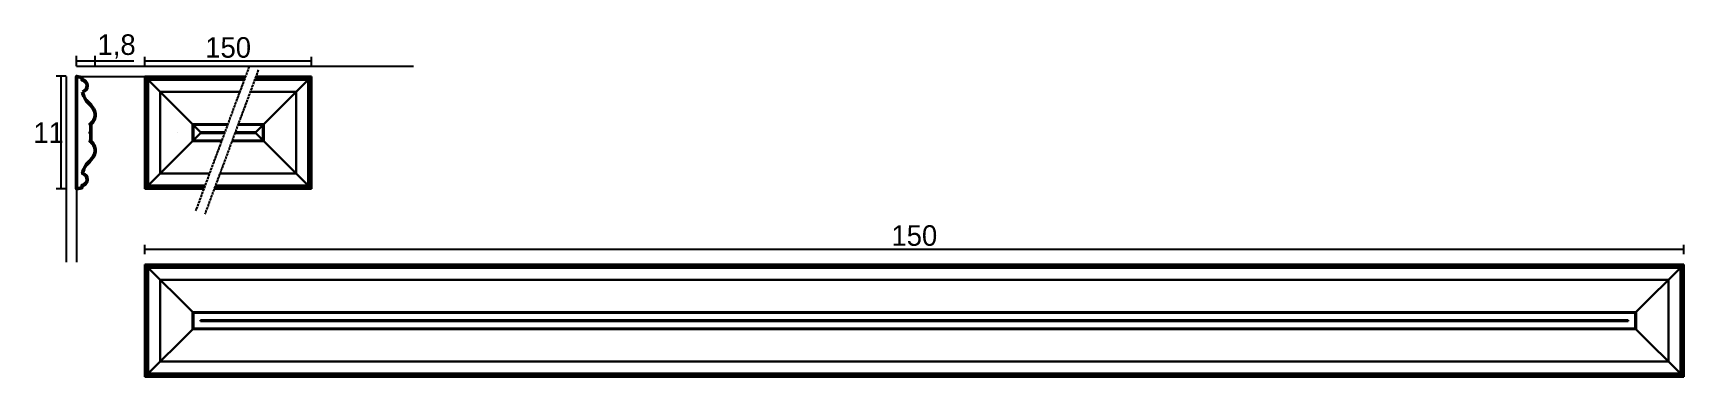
# Model space of a CAD drawing. Header units: millimetres. Extents: x 22368 to 23977, y -6793 to -6458.
import ezdxf

# ---------------------------------------------------------------- set-up
doc = ezdxf.new("R2010")
doc.units = ezdxf.units.MM
doc.linetypes.add('ACAD_ISO04W100', pattern=[30, 24, -3, 0, -3])
doc.layers.get('Defpoints').update_dxf_attribs({"color": 47})
doc.layers.add('axes', color=7, linetype='Continuous')
for name, color, linetype, lineweight in [('corniche et moulre', 7, 'Continuous', 35), ('cotation', 7, 'Continuous', 30), ('face lisse', 7, 'Continuous', 50)]:
    doc.layers.add(name, color=color, linetype=linetype, lineweight=lineweight)
doc.styles.get("Standard").update_dxf_attribs({"font": '', "height": 20})
doc.styles.get('Standard').set_extended_font_data('Miso')
doc.dimstyles.new('Copie de Com° 8 cm miso', dxfattribs={"dimtxt": 20, "dimasz": 4, "dimexe": 4, "dimexo": 10, "dimgap": 3, "dimtad": 2, "dimtih": 1, "dimtoh": 1, "dimdec": 1, "dimlfac": 0.1, "dimtxsty": 'Standard', "dimblk": 'NONE', "dimcen": 2.5, "dimadec": 0, "dimazin": 0, "dimtfac": 1, "dimtdec": 1, "dimtmove": 0, "dimatfit": 3, "dimfxl": 5, "dimfxlon": 1, "dimarcsym": 0})

# ---------------------------------------------------------------- blocks, each defined once
blk = doc.blocks.new('*D3')
at = {"layer": 'cotation', "color": 0, "lineweight": -2, "ltscale": 0.1, "transparency": 16777216}
for p, q in [((22410.2, -6489.7), (22410.2, -6479.7)), ((22428.3, -6489.7), (22428.3, -6479.7)), ((22410.2, -6484.7), (22428.3, -6484.7)), ((22428.3, -6484.7), (22466, -6484.7))]:
    blk.add_line(p, q, dxfattribs=at)
at = {"layer": 'Defpoints', "color": 0, "ltscale": 0.1, "transparency": 16777216}
for p in [(22428.3, -6484.7), (22410.2, -6499.7), (22428.3, -6537.3)]:
    blk.add_point(p, dxfattribs=at)
at = {"layer": 'cotation', "color": 0, "ltscale": 0.1, "transparency": 16777216, "insert": (22449.2, -6470.7), "char_height": 20, "attachment_point": 5}
blk.add_mtext('1,8', dxfattribs=at)
blk = doc.blocks.new('_None')
blk = doc.blocks.new('*D4')
at = {"layer": 'cotation', "color": 0, "lineweight": -2, "ltscale": 0.1, "transparency": 16777216}
for p, q in [((22400.2, -6499.7), (22390.2, -6499.7)), ((22395.2, -6609.4), (22395.2, -6499.7)), ((22400.2, -6609.4), (22390.2, -6609.4))]:
    blk.add_line(p, q, dxfattribs=at)
at = {"layer": 'Defpoints', "color": 0, "ltscale": 0.1, "transparency": 16777216}
for p in [(22395.2, -6499.7), (22410.2, -6499.7), (22410.2, -6609.4)]:
    blk.add_point(p, dxfattribs=at)
at = {"layer": 'cotation', "color": 0, "ltscale": 0.1, "transparency": 16777216, "insert": (22382.9, -6554.6), "char_height": 20, "attachment_point": 5}
blk.add_mtext('11', dxfattribs=at)
blk = doc.blocks.new('*D7')
at = {"layer": 'corniche et moulre', "color": 0, "lineweight": -2, "ltscale": 0.1, "transparency": 16777216}
for p, q in [((22476.6, -6489.7), (22476.6, -6480.7)), ((22639.3, -6489.7), (22639.3, -6480.7)), ((22476.6, -6484.7), (22639.3, -6484.7))]:
    blk.add_line(p, q, dxfattribs=at)
at = {"layer": 'Defpoints', "color": 0, "ltscale": 0.1, "transparency": 16777216}
for p in [(22639.3, -6484.7), (22476.6, -6499.7), (22639.3, -6499.7)]:
    blk.add_point(p, dxfattribs=at)
at = {"layer": 'corniche et moulre', "color": 0, "ltscale": 0.1, "transparency": 16777216, "insert": (22557.9, -6471.7), "char_height": 20, "attachment_point": 5}
blk.add_mtext('150', dxfattribs=at)
blk = doc.blocks.new('*D8')
at = {"layer": 'corniche et moulre', "color": 0, "lineweight": -2, "ltscale": 0.1, "transparency": 16777216}
for p, q in [((22476.6, -6672.9), (22476.6, -6663.9)), ((22476.6, -6667.9), (23976.6, -6667.9)), ((23976.6, -6672.9), (23976.6, -6663.9))]:
    blk.add_line(p, q, dxfattribs=at)
at = {"layer": 'Defpoints', "color": 0, "ltscale": 0.1, "transparency": 16777216}
for p in [(23976.6, -6667.9), (22476.6, -6682.9), (23976.6, -6682.9)]:
    blk.add_point(p, dxfattribs=at)
at = {"layer": 'corniche et moulre', "color": 0, "ltscale": 0.1, "transparency": 16777216, "insert": (23226.6, -6654.9), "char_height": 20, "attachment_point": 5}
blk.add_mtext('150', dxfattribs=at)

msp = doc.modelspace()

# ---------------------------------------------------------------- linework, layer by layer
at = {"layer": 'axes', "color": 251, "linetype": 'ACAD_ISO04W100', "ltscale": 0.1, "true_color": 0x636466}
for p, q in [((22578.36, -6490.1), (22526.18, -6630.78)), ((22587.31, -6493.42), (22535.14, -6634.1))]:
    msp.add_line(p, q, dxfattribs=at)
at = {"layer": 'corniche et moulre', "ltscale": 0.1}
msp.add_lwpolyline([(22508.74, -6554.56), (22508.74, -6554.56)], close=True, dxfattribs=at)
at = {"layer": 'Defpoints', "ltscale": 0.1}
for p, q in [((22410.19, -6489.72), (22738.64, -6489.72)), ((22400.19, -6499.72), (22400.19, -6680.73)), ((22410.19, -6499.72), (22410.19, -6680.73)), ((22410.19, -6499.72), (22574.79, -6499.72))]:
    msp.add_line(p, q, dxfattribs=at)
at = {"layer": 'face lisse', "lineweight": 30, "ltscale": 0.1}
for p, q in [((22476.59, -6499.72), (22574.79, -6499.72)), ((22476.59, -6499.72), (22531.08, -6554.05)), ((22476.59, -6499.72), (22476.59, -6609.39)), ((22477.67, -6500.79), (22477.67, -6608.32)), ((22477.68, -6500.8), (22574.39, -6500.8)), ((22480.12, -6605.88), (22480.11, -6503.22)), ((22480.12, -6503.23), (22573.49, -6503.23)), ((22491.59, -6514.67), (22491.59, -6594.4)), ((22491.59, -6514.71), (22569.23, -6514.71)), ((22579.42, -6514.71), (22624.22, -6514.71)), ((22583.67, -6503.23), (22635.73, -6503.23)), ((22584.58, -6500.8), (22638.17, -6500.8)), ((22639.26, -6499.72), (22584.77, -6554.05)), ((22584.98, -6499.72), (22616.4, -6499.72)), ((22584.98, -6499.72), (22639.26, -6499.72)), ((22624.26, -6514.67), (22624.26, -6594.4)), ((22635.73, -6605.88), (22635.74, -6503.22)), ((22638.18, -6500.79), (22638.18, -6608.32)), ((22639.26, -6499.72), (22639.26, -6609.39)), ((22523.17, -6546.15), (22557.57, -6546.15)), ((22523.17, -6562.96), (22523.17, -6546.15)), ((22524.06, -6547.05), (22524.06, -6562.06)), ((22524.06, -6547.05), (22557.24, -6547.05)), ((22567.42, -6547.05), (22591.79, -6547.05)), ((22567.76, -6546.15), (22592.68, -6546.15)), ((22591.79, -6547.05), (22591.79, -6562.06)), ((22592.68, -6562.96), (22592.68, -6546.15)), ((22531.08, -6555.06), (22476.59, -6609.39)), ((22523.17, -6562.96), (22551.34, -6562.96)), ((22524.06, -6562.06), (22551.67, -6562.07)), ((22531.08, -6554.05), (22554.64, -6554.05)), ((22531.08, -6554.05), (22531.08, -6555.06)), ((22531.08, -6555.06), (22554.27, -6555.06)), ((22561.52, -6562.96), (22592.68, -6562.96)), ((22561.85, -6562.07), (22591.79, -6562.07)), ((22564.45, -6555.06), (22584.77, -6555.06)), ((22564.83, -6554.05), (22584.77, -6554.05)), ((22584.77, -6554.05), (22584.77, -6555.06)), ((22584.77, -6555.06), (22639.26, -6609.39)), ((22491.59, -6594.4), (22539.68, -6594.4)), ((22549.86, -6594.4), (22624.22, -6594.4)), ((22476.59, -6609.39), (22534.12, -6609.39)), ((22477.68, -6608.31), (22534.52, -6608.31)), ((22480.12, -6605.88), (22535.42, -6605.88)), ((22544.3, -6609.39), (22639.26, -6609.39)), ((22544.7, -6608.31), (22638.17, -6608.31)), ((22545.61, -6605.88), (22635.73, -6605.88)), ((22476.59, -6682.86), (23976.59, -6682.86)), ((22476.59, -6682.86), (22524.06, -6730.19)), ((22476.59, -6682.86), (22476.59, -6792.54)), ((22477.67, -6683.94), (22477.67, -6791.46)), ((22477.68, -6683.94), (23975.51, -6683.94)), ((22480.12, -6789.02), (22480.11, -6686.36)), ((22480.12, -6686.37), (23973.07, -6686.37)), ((23976.59, -6682.86), (23929.12, -6730.19)), ((23973.07, -6789.02), (23973.08, -6686.36)), ((23975.51, -6683.94), (23975.51, -6791.46)), ((23976.59, -6682.86), (23976.59, -6792.54)), ((22491.59, -6697.81), (22491.59, -6777.54)), ((22491.59, -6697.86), (23961.55, -6697.86)), ((23961.59, -6697.81), (23961.59, -6777.54)), ((22523.17, -6729.3), (23930.02, -6729.3)), ((22523.17, -6746.1), (22523.17, -6729.3)), ((22524.06, -6730.19), (23929.12, -6730.19)), ((22524.06, -6730.19), (22524.06, -6745.21)), ((22531.08, -6737.19), (23922.1, -6737.19)), ((22531.08, -6737.19), (22531.08, -6738.21)), ((22531.08, -6738.21), (23922.1, -6738.21)), ((23922.1, -6737.19), (23922.1, -6738.21)), ((23929.12, -6730.19), (23929.12, -6745.21)), ((23930.02, -6746.1), (23930.02, -6729.3)), ((22524.06, -6745.2), (22476.59, -6792.54)), ((22523.17, -6746.1), (23930.02, -6746.1)), ((22524.06, -6745.2), (23929.13, -6745.21)), ((23929.12, -6745.21), (23976.59, -6792.54)), ((22480.12, -6789.02), (23973.07, -6789.02)), ((22491.59, -6777.54), (23961.55, -6777.54)), ((22476.59, -6792.54), (23976.59, -6792.54)), ((22477.68, -6791.46), (23975.51, -6791.46))]:
    msp.add_line(p, q, dxfattribs=at)
at = {"layer": 'face lisse', "lineweight": 50}
msp.add_lwpolyline([(22416.09, -6514.71, 0.8300531), (22415.52, -6503.23), (22415.52, -6503.23), (22415.21, -6500.8), (22415.21, -6500.8), (22410.19, -6499.72), (22410.19, -6499.72), (22410.19, -6554.56), (22410.19, -6554.56), (22410.19, -6609.39), (22410.19, -6609.39), (22415.21, -6608.31), (22415.21, -6608.31), (22415.52, -6605.88), (22415.52, -6605.88, 0.8300531), (22416.09, -6594.4), (22416.09, -6594.4, -0.0225361), (22416.41, -6592.6), (22416.41, -6592.6, -0.15771), (22421.34, -6584.23), (22421.34, -6584.23, 0.078861), (22426.67, -6577.74), (22426.67, -6577.74, 0.2130915), (22427.73, -6568.25), (22427.73, -6568.25, 0.1928314), (22423.36, -6562.96), (22423.36, -6562.96), (22424.2, -6562.06), (22424.2, -6562.06), (22424.2, -6555.06), (22424.2, -6555.06), (22423.18, -6554.56), (22423.18, -6554.56), (22424.2, -6554.05), (22424.2, -6554.05), (22424.2, -6547.05), (22424.2, -6547.05), (22423.36, -6546.15), (22423.36, -6546.15, 0.1928314), (22427.73, -6540.87), (22427.73, -6540.87, 0.2130915), (22426.67, -6531.37), (22426.67, -6531.37, 0.078861), (22421.34, -6524.88), (22421.34, -6524.88, -0.15771), (22416.41, -6516.51), (22416.41, -6516.51, -0.0225361), (22416.09, -6514.71)], format="xyb", dxfattribs=at)

# ---------------------------------------------------------------- dimensions: what is measured, and where the dimension line sits
at = {"layer": 'corniche et moulre', "ltscale": 0.1}
dim = msp.add_linear_dim(base=(22639.26, -6484.73), p1=(22476.59, -6499.72), p2=(22639.26, -6499.72), text='150', dimstyle='Copie de Com° 8 cm miso', dxfattribs=at)
dim.commit()
dim.dimension.update_dxf_attribs({"geometry": '*D7', "text_midpoint": (22557.92, -6471.73)})
dim = msp.add_linear_dim(base=(23976.59, -6667.88), p1=(22476.59, -6682.86), p2=(23976.59, -6682.86), dimstyle='Copie de Com° 8 cm miso', dxfattribs=at)
dim.commit()
dim.dimension.update_dxf_attribs({"geometry": '*D8', "text_midpoint": (23226.59, -6654.88)})
at = {"layer": 'cotation', "ltscale": 0.1}
dim = msp.add_linear_dim(base=(22428.28, -6484.73), p1=(22410.19, -6499.72), p2=(22428.28, -6537.3), dimstyle='Copie de Com° 8 cm miso', override={"dimexe": 5, "dimdec": 1}, dxfattribs=at)
dim.commit()
dim.dimension.update_dxf_attribs({"geometry": '*D3', "text_midpoint": (22449.16, -6470.65)})
dim = msp.add_linear_dim(base=(22395.18, -6499.72), p1=(22410.19, -6609.39), p2=(22410.19, -6499.72), angle=90, dimstyle='Copie de Com° 8 cm miso', override={"dimexe": 5, "dimdec": 1}, dxfattribs=at)
dim.commit()
dim.dimension.update_dxf_attribs({"geometry": '*D4', "text_midpoint": (22382.91, -6554.56)})

doc.saveas('drawing.dxf')
